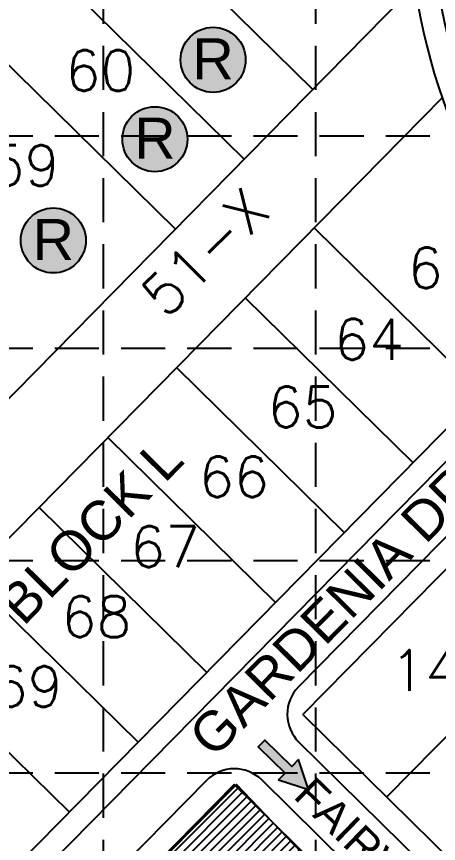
# Model space of a CAD drawing. Header units: feet. Extents: x 5163 to 12107, y -224 to 4120.
# Drawn here: x 6641 to 6856.2, y 1912.2 to 2334 of the extents above; entities that cross this region are included whole.
import ezdxf
from ezdxf.enums import TextEntityAlignment as Align

# ---------------------------------------------------------------- set-up
doc = ezdxf.new("R2010")
doc.units = ezdxf.units.FT
doc.linetypes.add('HIDDEN', pattern=[0.375, 0.25, -0.125])
for name, color, linetype in [('2003004C-A$0$3A-LOT', 2, 'Continuous'), ('2003004C-A$0$3A-LOTNO', 7, 'Continuous'), ('2003004C-A$0$3A-PVMT', 4, 'Continuous'), ('2003004C-A$0$3A-ROW', 3, 'Continuous'), ('2003004C-A$0$3A-ST_NM', 2, 'Continuous'), ('2003004C-A$0$3A-ST_NM-PRLM', 2, 'Continuous'), ('ARROWS', 7, 'Continuous'), ('BASE', 7, 'Continuous'), ('grid', 254, 'Continuous'), ('ryland lots', 7, 'Continuous'), ('SODDED LOTS', 2, 'Continuous')]:
    doc.layers.add(name, color=color, linetype=linetype)
doc.styles.add('2003004C-A$0$L100', font='simplex', dxfattribs={"height": 4})
doc.styles.add('2003004C-A$0$Standard', font='txt')
doc.styles.add('ryland', font='ARIAL.TTF', dxfattribs={"height": 25})
doc.styles.get("Standard").update_dxf_attribs({"font": 'ARIAL.TTF'})

# ---------------------------------------------------------------- blocks, each defined once
blk = doc.blocks.new('2003004C-A$0$lota')
at = {"style": '2003004C-A$0$Standard'}
blk.add_attdef('LOTDES', text='', height=0.0833, dxfattribs=at).set_placement((0, 0), align=Align.CENTER)
at = {"style": '2003004C-A$0$Standard', "flags": 1}
for tag in ['LOTAINF', 'LOTAAC', 'LOTASF']:
    blk.add_attdef(tag, text='', height=0.000000105, dxfattribs=at).set_placement((-0.0377, 0), align=Align.CENTER)
blk = doc.blocks.new('arrow')
blk.add_lwpolyline([(-67.01, -25.36), (-59.33, -25.42), (-59.57, -56.14), (-51.89, -56.2), (-51.65, -25.48), (-43.97, -25.54), (-55.3, -2.41), (-67.01, -25.36)], close=True)
at = {"color": 254}
for points in [[(-43.97, -25.54), (-67.01, -25.36), (-55.3, -2.41), (-67.01, -25.36)], [(-59.57, -56.14), (-51.89, -56.2), (-59.33, -25.42), (-51.65, -25.48)]]:
    blk.add_solid(points, dxfattribs=at)
blk = doc.blocks.new('RYLAND')
h = blk.add_hatch(color=81)
h.paths.add_polyline_path([(1.164, -1.048, 1), (-1.408, -1.048, 1)])
h.paths.add_polyline_path([(-1.348, -2.228), (1.104, -2.228), (1.104, 0.21), (-1.348, 0.21)], flags=25)
at = {"color": 5}
blk.add_circle((-0.122, -1.048), 1.286, dxfattribs=at)
at = {"layer": 'BASE', "color": 5, "style": 'ryland'}
blk.add_text('R', height=1.625, dxfattribs=at).set_placement((-0.122, -1.821), align=Align.CENTER)

msp = doc.modelspace()

# ---------------------------------------------------------------- hatches: boundary and pattern name
at = {"layer": 'SODDED LOTS', "linetype": 'Continuous'}
h = msp.add_hatch(dxfattribs=at)
h.set_pattern_fill('ANSI31', color=256, style=0)
h.paths.add_polyline_path([(6663.36, 1695.52), (6745.8, 1780.05), (6783.08, 1744.95), (6699.21, 1659.7), (6804.68, 1554.06), (6888.47, 1639.2), (6941.99, 1587.48), (6841.65, 1518.17), (6917.71, 1442.3), (6985.57, 1475.16), (7030.88, 1493.82), (6986.94, 1604.59), (7036.46, 1623.58), (7088.63, 1639.49), (7138.69, 1653.72), (7170.5, 1539.28), (7216.46, 1550.58), (7164.73, 1785.01), (7110.66, 1770.64), (7062.27, 1756.7), (7019.1, 1744.06), (7007.77, 1730.55), (6992.94, 1724.02), (6970.71, 1723.15), (6952.83, 1730.55), (6938.44, 1746.24), (6933.65, 1758), (6931.03, 1766.28), (6831.05, 1864.49), (6746.59, 1779.71), (6711.4, 1813.37), (6793.97, 1899.57), (6753.1, 1942.27), (6585.32, 1773.09), (6586.32, 1769.43), (6626.61, 1729.5), (6661.24, 1694.89)])

# ---------------------------------------------------------------- linework, layer by layer
at = {"layer": '2003004C-A$0$3A-LOT', "color": 7, "linetype": 'Continuous'}
for p, q in [((6683.48, 2403.7), (6792.1, 2296.88)), ((6647.69, 2368.76), (6757.03, 2261.23)), ((6844.03, 2349.69), (6592.15, 2093.58)), ((6624.18, 2321.76), (6721.97, 2225.58)), ((6858.04, 2292.63), (6343.27, 1769.2)), ((6792.7, 2226.19), (6878.26, 2142.05)), ((6757.64, 2190.55), (6843.2, 2106.4)), ((6722.59, 2154.9), (6808.14, 2070.75)), ((6687.53, 2119.25), (6773.08, 2035.11)), ((6998.09, 2107.02), (6829.8, 1935.9)), ((6652.47, 2083.6), (6738.03, 1999.46)), ((6617.41, 2047.95), (6702.97, 1963.81)), ((6582.35, 2012.3), (6667.91, 1928.16))]:
    msp.add_line(p, q, dxfattribs=at)
at = {"layer": '2003004C-A$0$3A-PVMT', "color": 7, "linetype": 'Continuous'}
for p, q in [((6923.08, 2171.22), (6562.19, 1804.26)), ((6941.15, 2151.09), (6784.78, 1992.09)), ((6971.62, 1780.31), (6785.02, 1963.81)), ((6737.8, 1944.32), (6581.44, 1785.33)), ((6937.55, 1775.94), (6766.09, 1944.56))]:
    msp.add_line(p, q, dxfattribs=at)
for centre, radius, start, end in [((7165.37, 2398.34), 313.5, 179.977, 219.7131), ((6799.04, 1978.07), 20, 135.4782, 225.4788), ((6752.06, 1930.3), 20, 45.4788, 135.4782)]:
    msp.add_arc(centre, radius, start, end, dxfattribs=at)
at = {"layer": '2003004C-A$0$3A-ROW', "color": 7, "linetype": 'Continuous'}
for p, q in [((6920.33, 2184.83), (6548.03, 1806.26)), ((6955.31, 2149.09), (6787.02, 1977.97)), ((6983.43, 1784.82), (6787.02, 1977.97)), ((6751.96, 1942.32), (6583.68, 1771.2)), ((6931.42, 1765.84), (6751.96, 1942.32))]:
    msp.add_line(p, q, dxfattribs=at)
msp.add_arc((7165.37, 2398.34), 325, 179.977, 221.0665, dxfattribs=at)
at = {"layer": 'grid', "color": 252, "linetype": 'HIDDEN', "ltscale": 90}
for p, q in [((6685.12, 4006.57), (6685.12, 214.43)), ((6793.45, 4006.57), (6793.45, 214.43)), ((5276.78, 2273.24), (11993.45, 2273.24)), ((5276.78, 2164.91), (11993.45, 2164.91)), ((5276.78, 2056.57), (11993.45, 2056.57)), ((5276.78, 1948.24), (11993.45, 1948.24))]:
    msp.add_line(p, q, dxfattribs=at)
at = {"layer": 'SODDED LOTS', "linetype": 'Continuous'}
msp.add_lwpolyline([(6793.97, 1899.57), (6753.1, 1942.27), (6585.32, 1773.09)], dxfattribs=at)

# ---------------------------------------------------------------- block references
at = {"layer": '2003004C-A$0$3A-LOTNO', "color": 7, "linetype": 'Continuous'}
ref = msp.add_blockref('2003004C-A$0$lota', (6683.81, 2296.05), dxfattribs=dict(at, xscale=250, yscale=250, zscale=250))
ref.add_attrib('LOTDES', '60', dxfattribs={"height": 20.825, "style": '2003004C-A$0$L100'}).set_placement((6683.81, 2296.05), align=Align.CENTER)
ref = msp.add_blockref('2003004C-A$0$lota', (6645.08, 2247.64), dxfattribs=dict(at, xscale=250, yscale=250, zscale=250))
ref.add_attrib('LOTDES', '59', dxfattribs={"height": 20.825, "style": '2003004C-A$0$L100'}).set_placement((6645.08, 2247.64), align=Align.CENTER)
ref = msp.add_blockref('2003004C-A$0$lota', (6744.52, 2206.46), dxfattribs=dict(at, xscale=250, yscale=250, zscale=250, rotation=45))
ref.add_attrib('LOTDES', '51-X', dxfattribs={"height": 20.825, "rotation": 45, "style": '2003004C-A$0$L100'}).set_placement((6744.52, 2206.46), align=Align.CENTER)
ref = msp.add_blockref('2003004C-A$0$lota', (6858.34, 2195.38), dxfattribs=dict(at, xscale=250, yscale=250, zscale=250))
ref.add_attrib('LOTDES', '63', dxfattribs={"height": 20.825, "style": '2003004C-A$0$L100'}).set_placement((6858.34, 2195.38), align=Align.CENTER)
ref = msp.add_blockref('2003004C-A$0$lota', (6820.78, 2158.92), dxfattribs=dict(at, xscale=250, yscale=250, zscale=250))
ref.add_attrib('LOTDES', '64', dxfattribs={"height": 20.825, "style": '2003004C-A$0$L100'}).set_placement((6820.78, 2158.92), align=Align.CENTER)
ref = msp.add_blockref('2003004C-A$0$lota', (6786.91, 2124.45), dxfattribs=dict(at, xscale=250, yscale=250, zscale=250))
ref.add_attrib('LOTDES', '65', dxfattribs={"height": 20.825, "style": '2003004C-A$0$L100'}).set_placement((6786.91, 2124.45), align=Align.CENTER)
ref = msp.add_blockref('2003004C-A$0$lota', (6751.85, 2088.8), dxfattribs=dict(at, xscale=250, yscale=250, zscale=250))
ref.add_attrib('LOTDES', '66', dxfattribs={"height": 20.825, "style": '2003004C-A$0$L100'}).set_placement((6751.85, 2088.8), align=Align.CENTER)
ref = msp.add_blockref('2003004C-A$0$lota', (6716.79, 2053.15), dxfattribs=dict(at, xscale=250, yscale=250, zscale=250))
ref.add_attrib('LOTDES', '67', dxfattribs={"height": 20.825, "style": '2003004C-A$0$L100'}).set_placement((6716.79, 2053.15), align=Align.CENTER)
ref = msp.add_blockref('2003004C-A$0$lota', (6681.73, 2017.5), dxfattribs=dict(at, xscale=250, yscale=250, zscale=250))
ref.add_attrib('LOTDES', '68', dxfattribs={"height": 20.825, "style": '2003004C-A$0$L100'}).set_placement((6681.73, 2017.5), align=Align.CENTER)
ref = msp.add_blockref('2003004C-A$0$lota', (6849.41, 1990.03), dxfattribs=dict(at, xscale=250, yscale=250, zscale=250))
ref.add_attrib('LOTDES', '14', dxfattribs={"height": 20.825, "style": '2003004C-A$0$L100'}).set_placement((6849.41, 1990.03), align=Align.CENTER)
ref = msp.add_blockref('2003004C-A$0$lota', (6646.67, 1981.85), dxfattribs=dict(at, xscale=250, yscale=250, zscale=250))
ref.add_attrib('LOTDES', '69', dxfattribs={"height": 20.825, "style": '2003004C-A$0$L100'}).set_placement((6646.67, 1981.85), align=Align.CENTER)
at = {"layer": 'ARROWS', "linetype": 'Continuous', "xscale": 0.6249999999945622, "yscale": 0.625000000000087, "zscale": 0.625, "rotation": 226.0431964886532}
msp.add_blockref('arrow', (6767.06, 1913.78), dxfattribs=at)
at = {"layer": 'ryland lots', "color": 7, "xscale": 12.89581535786783, "yscale": 12.89581535787056, "zscale": 12.89581535787147}
for p in [(6742.8, 2325.45), (6713.1, 2284.94), (6661.32, 2233.29)]:
    msp.add_blockref('RYLAND', p, dxfattribs=at)

# ---------------------------------------------------------------- texts
at = {"layer": '2003004C-A$0$3A-LOTNO', "color": 7, "linetype": 'Continuous', "insert": (6630.25, 2036.65), "char_height": 20, "width": 126.5574, "attachment_point": 1, "rotation": 45.3998}
msp.add_mtext('BLOCK L', dxfattribs=at)
at = {"layer": '2003004C-A$0$3A-ST_NM', "color": 7, "linetype": 'Continuous', "attachment_point": 2}
for s, insert, char_height, width, rotation in [('GARDENIA DRIVE', (6811.26, 2054.11), 20, 300, 45.361), ('FAIRVIEW DRIVE', (6858.26, 1883.69), 16, 198.0574, 315.8431)]:
    msp.add_mtext(s, dxfattribs=dict(at, insert=insert, char_height=char_height, width=width, rotation=rotation))
at = {"layer": '2003004C-A$0$3A-ST_NM-PRLM', "color": 7, "linetype": 'Continuous', "insert": (6618.44, 2388.49), "char_height": 18, "width": 238.0515, "attachment_point": 2, "rotation": 44.4815}
msp.add_mtext('FOXGLOVE COURT', dxfattribs=at)

doc.saveas('drawing.dxf')
